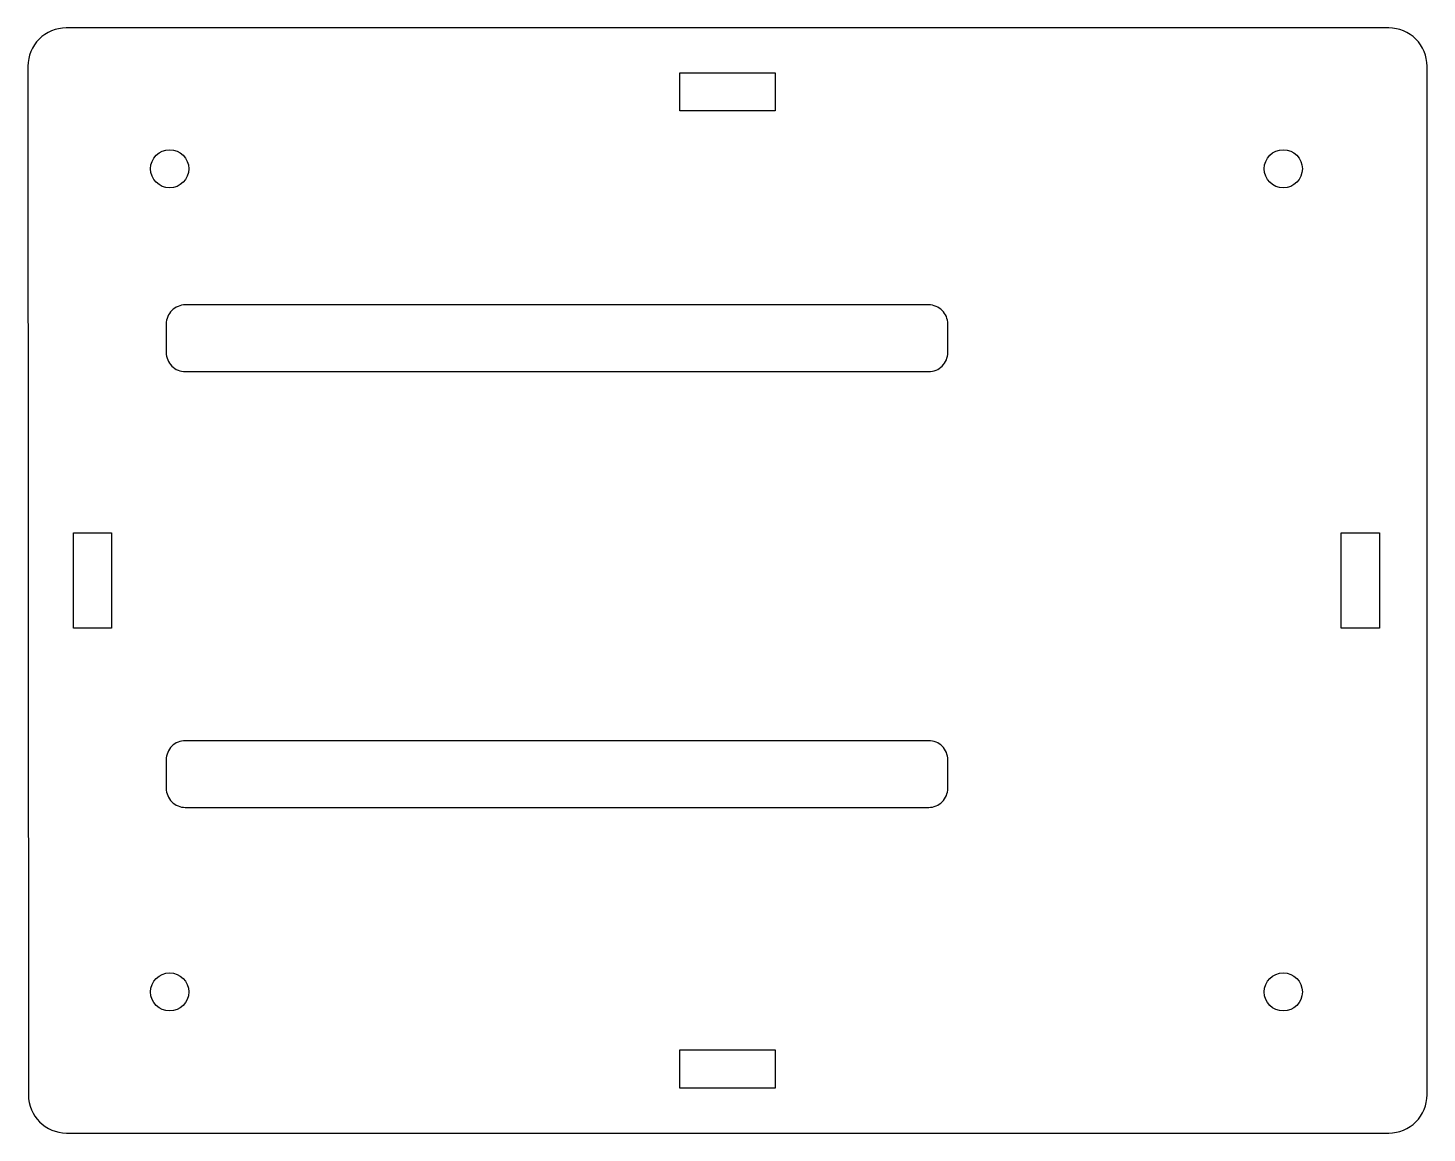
# Model space of a CAD drawing. Header units: millimetres. Extents: x -158.4 to -85, y -123.1 to -65.2.
import ezdxf

# ---------------------------------------------------------------- set-up
doc = ezdxf.new("R2010")
doc.units = ezdxf.units.MM
doc.layers.get('0').update_dxf_attribs({"linetype": 'CONTINUOUS'})

msp = doc.modelspace()

# ---------------------------------------------------------------- linework, layer by layer
for points in [[(-156.393, -65.154, 0.414335), (-158.393, -67.155), (-158.371, -121.122, 0.414092), (-156.371, -123.121), (-87, -123.121, 0.414214), (-85, -121.121), (-85, -67.154, 0.414214), (-87, -65.154)], [(-150.14, -79.68, 0.414214), (-151.14, -80.68), (-151.14, -82.18, 0.414214), (-150.14, -83.18), (-111.14, -83.18, 0.414214), (-110.14, -82.18), (-110.14, -80.68, 0.414214), (-111.14, -79.68)], [(-110.14, -103.54, 0.414214), (-111.14, -102.54), (-150.14, -102.54, 0.414214), (-151.14, -103.54), (-151.14, -105.04, 0.414214), (-150.14, -106.04), (-111.14, -106.04, 0.414214), (-110.14, -105.04)]]:
    msp.add_lwpolyline(points, format="xyb", close=True)
for points in [[(-124.196, -69.5), (-124.196, -67.5), (-119.196, -67.5), (-119.196, -69.5)], [(-156.01, -91.638), (-154.01, -91.638), (-154.01, -96.638), (-156.01, -96.638)], [(-89.5, -96.638), (-89.5, -91.638), (-87.5, -91.638), (-87.5, -96.638)], [(-124.196, -118.76), (-119.196, -118.76), (-119.196, -120.76), (-124.196, -120.76)]]:
    msp.add_lwpolyline(points, close=True)
for centre in [(-150.96, -72.54), (-92.54, -72.54), (-150.96, -115.72), (-92.54, -115.72)]:
    msp.add_circle(centre, 1)

doc.saveas('drawing.dxf')
